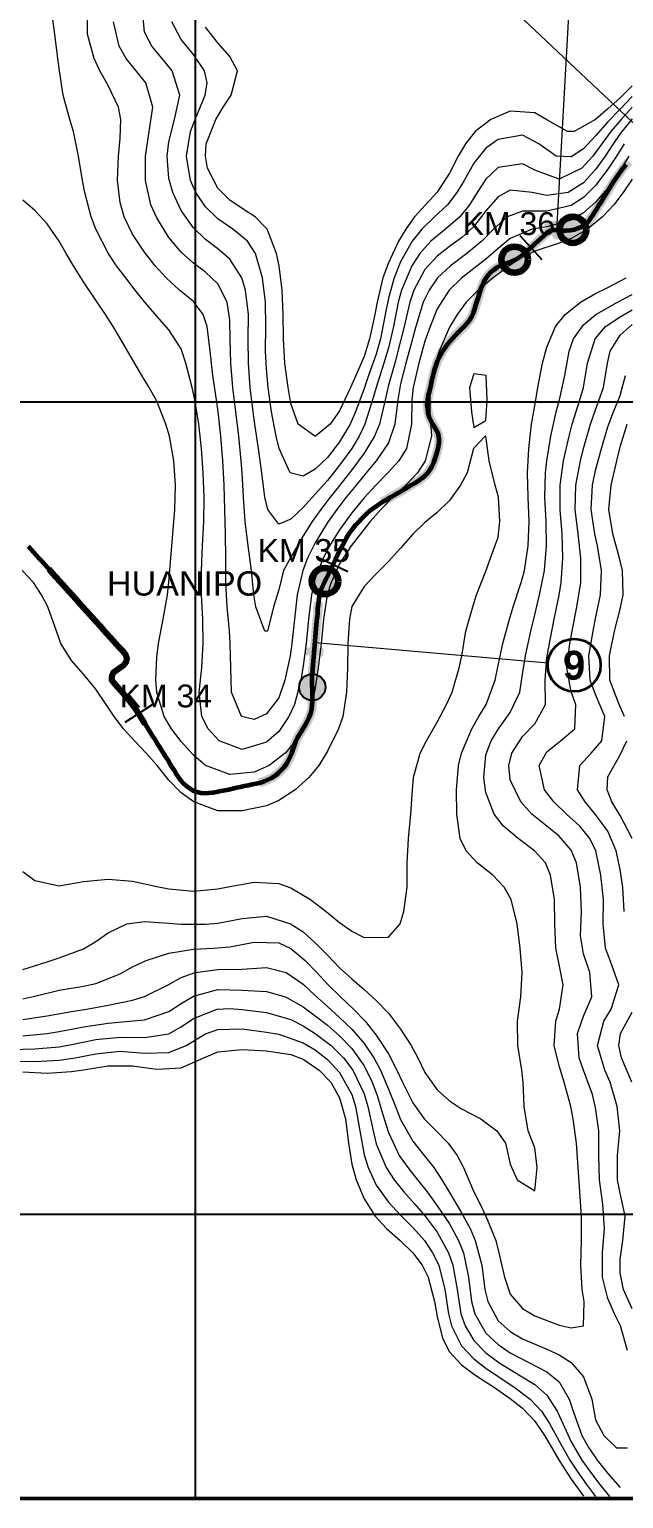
# Model space of a CAD drawing. Header units: metres. Extents: x 360050 to 393690, y 9180000 to 9233950.
# Drawn here: x 367591 to 369054, y 9223300 to 9226917 of the extents above; entities that cross this region are included whole.
import ezdxf
from ezdxf.enums import TextEntityAlignment as Align

# ---------------------------------------------------------------- set-up
doc = ezdxf.new("R2010")
doc.units = ezdxf.units.M
doc.header["$LTSCALE"] = 0.25
for name, color, linetype in [('CUADRICULA', 9, 'CONTINUOUS'), ('LOCALIDADES', 7, 'CONTINUOUS'), ('PROGRESIVAS', 5, 'CONTINUOUS')]:
    doc.layers.add(name, color=color, linetype=linetype)
for name, color, linetype, lineweight in [('CURVAS', 9, 'CONTINUOUS', 9), ('CURVAS-MAESTRAS', 8, 'CONTINUOUS', 18), ('EJE-VIA', 5, 'CONTINUOUS', 60), ('LLAMADAS', 30, 'CONTINUOUS', 18), ('MARCO', 7, 'CONTINUOUS', 50), ('TITULOS', 160, 'CONTINUOUS', 35)]:
    doc.layers.add(name, color=color, linetype=linetype, lineweight=lineweight)
for name, color, linetype, lineweight, true_color in [('R-EROSION', 6, 'CONTINUOUS', 100, 0xdc00dc), ('R-INUNDACION', 150, 'CONTINUOUS', 100, 0x286edc), ('R-PLATAFORMA', 8, 'CONTINUOUS', 100, 0x787878), ('R-PREDIOS', 30, 'CONTINUOUS', 100, 0xe68200), ('R-RIEGO', 140, 'CONTINUOUS', 100, 0x008c8c), ('R-TALUDES', 1, 'CONTINUOUS', 100, 0xe60000)]:
    doc.layers.add(name, color=color, linetype=linetype, lineweight=lineweight, true_color=true_color)
doc.layers.add('R-INTERFERENCIAS', color=3, linetype='CONTINUOUS', true_color=0x00c800)
doc.styles.get("Standard").update_dxf_attribs({"font": 'arial.ttf'})
doc.styles.add('TITULOS', font='arialbd.ttf')

msp = doc.modelspace()

# ---------------------------------------------------------------- hatches: boundary and pattern name
at = {"layer": 'R-INTERFERENCIAS'}
h = msp.add_hatch(color=256, dxfattribs=at)
edge = h.paths.add_edge_path()
edge.add_arc((368287.6, 9225297.4), 32.5, 0, 360)
at = {"layer": 'R-INUNDACION'}
h = msp.add_hatch(color=256, dxfattribs=at)
edge = h.paths.add_edge_path()
edge.add_arc((368318.8, 9225558.6), 32.5, 0, 360)
at = {"layer": 'R-RIEGO'}
h = msp.add_hatch(color=256, dxfattribs=at)
edge = h.paths.add_edge_path()
edge.add_arc((368929, 9226423.3), 32.5, 0, 360)
h = msp.add_hatch(color=256, dxfattribs=at)
edge = h.paths.add_edge_path()
edge.add_arc((368785.6, 9226349.9), 32.5, 0, 360)

# ---------------------------------------------------------------- linework, layer by layer
at = {"layer": 'CUADRICULA'}
for p, q in [((368000, 9223300), (368000, 9233550)), ((360800, 9226000), (375100, 9226000)), ((360800, 9224000), (375100, 9224000))]:
    msp.add_line(p, q, dxfattribs=at)
at = {"layer": 'CURVAS'}
for points in [[(369066.9, 9226605), (369045, 9226570.3), (369015, 9226526.2), (368985, 9226491), (368955, 9226464.8), (368925, 9226447.3), (368865, 9226430.5), (368829, 9226425), (368775, 9226402.2), (368745, 9226377.3), (368715, 9226351.3), (368685, 9226327.8), (368655, 9226304.7), (368624.4, 9226275), (368595, 9226229.2), (368577.7, 9226185), (368565, 9226149.2), (368549.5, 9226095), (368535.5, 9226035), (368532.6, 9226005), (368531.6, 9225945), (368519.1, 9225885), (368500.5, 9225855), (368473.3, 9225825), (368443.8, 9225795), (368415, 9225763.3), (368385, 9225726.3), (368355, 9225685.1), (368330.1, 9225645), (368314.4, 9225615), (368295, 9225565.7), (368285.6, 9225525), (368278.6, 9225465), (368272.5, 9225405), (368265, 9225350.4), (368259.2, 9225315), (368243.8, 9225255), (368230.2, 9225225), (368205, 9225188.2), (368175, 9225162), (368115, 9225144), (368058.1, 9225165), (368031, 9225195), (368015.9, 9225225), (368009.2, 9225285), (368015.5, 9225345), (368019.2, 9225405), (368018.1, 9225465), (368015.3, 9225525), (368015.2, 9225585), (368017.8, 9225645), (368020.6, 9225705), (368021.2, 9225765), (368019.2, 9225825), (368015.1, 9225885), (368008.5, 9225945), (367998.7, 9226005), (367992.3, 9226035), (367976.8, 9226095), (367965, 9226130.7), (367935, 9226176.8), (367905, 9226210.4), (367875.8, 9226245), (367852, 9226275), (367828.6, 9226305), (367805.9, 9226335), (367785, 9226366.1), (367755.2, 9226425), (367743.8, 9226455), (367727.5, 9226515), (367721.8, 9226545), (367712.7, 9226605), (367700.3, 9226665), (367691.3, 9226695), (367674.5, 9226755), (367665.7, 9226815), (367661.7, 9226845), (367653.7, 9226905), (367645.8, 9226965)], [(369055.1, 9226635), (369036, 9226605), (369015, 9226572.5), (368985, 9226532.3), (368955, 9226502.5), (368925, 9226483.2), (368865, 9226469.1), (368805, 9226469.5), (368766.9, 9226455), (368733.8, 9226425), (368704.5, 9226395), (368668.3, 9226365), (368627.7, 9226335), (368595.9, 9226305), (368575.4, 9226275), (368560.9, 9226245), (368542.5, 9226185), (368534.1, 9226155), (368518.1, 9226095), (368505, 9226043.9), (368498.3, 9226005), (368490.8, 9225945), (368475, 9225899.1), (368445.2, 9225855), (368420.4, 9225825), (368395.6, 9225795), (368371.3, 9225765), (368348, 9225735), (368325, 9225702.5), (368295, 9225652.9), (368275.9, 9225615), (368264.6, 9225585), (368250.1, 9225525), (368244, 9225465), (368237.7, 9225405), (368233.1, 9225375), (368219.7, 9225315), (368205, 9225271.6), (368175, 9225231.7), (368145, 9225217.5), (368113.6, 9225225), (368088.6, 9225285), (368087, 9225345), (368085.8, 9225405), (368083.8, 9225435), (368078.5, 9225495), (368075.2, 9225555), (368074.7, 9225615), (368073.7, 9225675), (368072.4, 9225735), (368070.6, 9225795), (368067.4, 9225855), (368062.7, 9225915), (368056.3, 9225975), (368052.1, 9226005), (368043.1, 9226065), (368036.6, 9226125), (368029.3, 9226185), (368018.8, 9226215), (367995, 9226246.6), (367960.5, 9226275), (367927.7, 9226305), (367901, 9226335), (367875, 9226368), (367845, 9226412.7), (367824.9, 9226455), (367815, 9226490.8), (367808.4, 9226545), (367811, 9226605), (367815, 9226647.9), (367816.1, 9226695), (367810.9, 9226725), (367785, 9226778.5), (367764.4, 9226815), (367750.5, 9226845), (367734.8, 9226905), (367734.1, 9226965)], [(369075, 9226725), (369047.4, 9226695), (369022.7, 9226665), (369000.4, 9226635), (368978.2, 9226605), (368950.9, 9226575), (368895, 9226547.9), (368835, 9226569.9), (368805, 9226585.7), (368745, 9226576.8), (368715, 9226547.7), (368693.5, 9226515), (368674.4, 9226485), (368650.7, 9226455), (368615.8, 9226425), (368579.2, 9226395), (368552.5, 9226365), (368532.4, 9226335), (368506.8, 9226275), (368499, 9226245), (368487.2, 9226185), (368475, 9226132.5), (368464, 9226095), (368445, 9226035.2), (368436.2, 9226005), (368417, 9225945), (368402.7, 9225915), (368384.6, 9225885), (368355, 9225843.7), (368325, 9225806.5), (368295, 9225772.4), (368265, 9225739.8), (368235, 9225711.2), (368205, 9225698.6), (368178, 9225735), (368171.2, 9225765), (368163.7, 9225825), (368155.2, 9225885), (368145.9, 9225945), (368141.9, 9225975), (368135.1, 9226035), (368130.3, 9226095), (368129.8, 9226155), (368130.7, 9226215), (368123.4, 9226275), (368114.1, 9226305), (368085, 9226351.1), (368055, 9226376.9), (368025, 9226399.6), (367995, 9226428.5), (367965, 9226471.2), (367944.2, 9226515), (367935, 9226549.3), (367930.6, 9226605), (367935, 9226640.1), (367948.6, 9226695), (367962, 9226755), (367942.9, 9226815), (367917.9, 9226845), (367893.1, 9226875), (367875, 9226910.1), (367869.6, 9226965)], [(369075, 9226751.2), (369045, 9226720.7), (369015, 9226689.3), (368985, 9226654.6), (368955, 9226622.8), (368925, 9226603.1), (368888, 9226605), (368845.1, 9226635), (368805, 9226656.1), (368745, 9226645.9), (368715, 9226624), (368685, 9226587), (368661.2, 9226545), (368643.6, 9226515), (368620.5, 9226485), (368588.5, 9226455), (368557.5, 9226425), (368533.5, 9226395), (368505, 9226344.6), (368488.9, 9226305), (368475, 9226255), (368467.3, 9226215), (368455.6, 9226155), (368445, 9226116.9), (368426.2, 9226065), (368415, 9226032.9), (368393.8, 9225975), (368380.6, 9225945), (368355, 9225901.2), (368325, 9225862.8), (368295, 9225834.4), (368265, 9225817.1), (368233, 9225825), (368206.3, 9225885), (368198.8, 9225915), (368187.3, 9225975), (368179.4, 9226035), (368175, 9226082.2), (368172.9, 9226125), (368173.3, 9226185), (368172.9, 9226245), (368165.4, 9226305), (368147.7, 9226365), (368127.9, 9226395), (368091.8, 9226425), (368055, 9226450.5), (368025, 9226479.7), (368001.4, 9226515), (367988.2, 9226545), (367977.9, 9226605), (367987.9, 9226665), (367999.2, 9226695), (368024, 9226755), (368029.3, 9226785), (368022.6, 9226815), (367995, 9226854.6), (367965, 9226891.7), (367942, 9226935)], [(369075, 9226777.9), (369045, 9226748.2), (369015, 9226721.5), (368984.2, 9226695), (368931.7, 9226665), (368915.5, 9226665), (368865, 9226694), (368835, 9226711.5), (368775, 9226715), (368727.4, 9226695), (368688.1, 9226665), (368664.4, 9226635), (368647, 9226605), (368625, 9226562.4), (368595, 9226516.4), (368566.2, 9226485), (368539.3, 9226455), (368517.9, 9226425), (368500.1, 9226395), (368475, 9226341.7), (368461.5, 9226305), (368447.1, 9226245), (368441.7, 9226215), (368428.8, 9226155), (368415, 9226111.6), (368394.5, 9226065), (368381.6, 9226035), (368355, 9225977.7), (368331.7, 9225945), (368295.3, 9225915), (368294, 9225915), (368252.8, 9225945), (368235, 9225996.1), (368228, 9226035), (368220.4, 9226095), (368216.9, 9226155), (368216.2, 9226215), (368213.3, 9226275), (368205.9, 9226335), (368199.9, 9226365), (368176.2, 9226425), (368147.2, 9226455), (368115, 9226475.8), (368085, 9226495.9), (368055, 9226525.7), (368029.6, 9226575), (368024.6, 9226605), (368026.7, 9226635), (368050, 9226695), (368068.6, 9226725), (368087.6, 9226755), (368103.8, 9226815), (368085, 9226850.2), (368055, 9226883.6), (368025, 9226922.1)], [(369075, 9226548.3), (369052.9, 9226515), (369029.4, 9226485), (369001.7, 9226455), (368965.2, 9226425), (368925, 9226401.8), (368895, 9226390.4), (368835, 9226370.7), (368805, 9226356.4), (368772, 9226335), (368732.7, 9226305), (368696, 9226275), (368666.1, 9226245), (368643.8, 9226215), (368625, 9226183.8), (368600.1, 9226125), (368589.8, 9226095), (368577.2, 9226035), (368577.3, 9225975), (368580.6, 9225915), (368565.4, 9225855), (368546.5, 9225825), (368518.1, 9225795), (368485.8, 9225765), (368456.3, 9225735), (368430.4, 9225705), (368406.5, 9225675), (368383.5, 9225645), (368355, 9225601.2), (368333.9, 9225555), (368324, 9225525), (368315.3, 9225465), (368309.4, 9225405), (368302.3, 9225345), (368295, 9225295.7), (368287.7, 9225255), (368265, 9225196.5), (368246.4, 9225165), (368220.9, 9225135), (368181.6, 9225105), (368145, 9225088.6), (368085, 9225082.6), (368025, 9225104.7), (367995, 9225130.1), (367965, 9225163.7), (367941.2, 9225195), (367923.2, 9225225), (367905, 9225284.5), (367902.4, 9225315), (367905, 9225371), (367909.4, 9225405), (367920.8, 9225465), (367931, 9225525), (367935, 9225556.3), (367939.4, 9225615), (367944.3, 9225675), (367949.4, 9225735), (367950.7, 9225795), (367946.6, 9225855), (367936.6, 9225915), (367927.2, 9225945), (367905, 9226001.4), (367885.9, 9226035), (367868.3, 9226065), (367845, 9226103.7), (367815.8, 9226155), (367797.5, 9226185), (367778.5, 9226215), (367755, 9226250.1), (367725, 9226295.2), (367700.2, 9226335), (367681.8, 9226365), (367664.8, 9226395), (367635, 9226438), (367605, 9226471.1), (367575, 9226496.2)], [(367575, 9224602.5), (367635, 9224621.1), (367665, 9224630.8), (367725, 9224653.3), (367755, 9224671.5), (367785, 9224692.5), (367831, 9224715), (367875, 9224720.8), (367935, 9224716.7), (367965, 9224714.4), (368025, 9224713.8), (368055, 9224716.4), (368115, 9224728.2), (368175, 9224733.6), (368233.9, 9224715), (368265, 9224695.1), (368295, 9224668.5), (368325, 9224637.4), (368355, 9224606.6), (368385, 9224579.2), (368415, 9224553.4), (368445, 9224526.2), (368475, 9224494.7), (368505, 9224455.9), (368530.6, 9224415), (368547, 9224385), (368565, 9224348.7), (368595, 9224306.3), (368625, 9224279.3), (368655, 9224259.8), (368702.2, 9224235), (368742, 9224205), (368763.3, 9224175), (368775, 9224123.7), (368792.2, 9224085), (368835, 9224057.4), (368841.2, 9224115), (368835, 9224163.8), (368819, 9224205), (368809.2, 9224265), (368806.4, 9224325), (368803.1, 9224355), (368793.4, 9224415), (368792.4, 9224475), (368801.2, 9224535), (368804, 9224595), (368799, 9224655), (368791.8, 9224715), (368777, 9224775), (368760.2, 9224805), (368731.9, 9224835), (368693.6, 9224865), (368666, 9224895), (368651.9, 9224925), (368643.7, 9224985), (368642.5, 9225045), (368647.8, 9225105), (368655.2, 9225135), (368679.9, 9225195), (368697.4, 9225225), (368715.2, 9225255), (368737.3, 9225315), (368745, 9225351.2), (368756.4, 9225405), (368773.2, 9225465), (368781.9, 9225495), (368801.4, 9225555), (368809.6, 9225585), (368819.3, 9225645), (368821.4, 9225705), (368818.8, 9225765), (368817.4, 9225825), (368820.6, 9225885), (368827.5, 9225945), (368835, 9225990), (368842.9, 9226035), (368854.2, 9226095), (368865, 9226134.5), (368886.5, 9226185), (368910.1, 9226215), (368947.7, 9226245), (368985, 9226266.7), (369015, 9226281.7), (369060.3, 9226305)], [(367575, 9224530.4), (367605, 9224536.8), (367665, 9224551.3), (367725, 9224561.4), (367755, 9224568.1), (367815, 9224592.2), (367845, 9224608.7), (367878.9, 9224625), (367935, 9224642.9), (367995, 9224652.2), (368044.7, 9224655), (368085, 9224657.9), (368145, 9224669.5), (368205, 9224668.4), (368235, 9224654.5), (368270.4, 9224625), (368298.9, 9224595), (368327, 9224565), (368357.4, 9224535), (368388.8, 9224505), (368417.5, 9224475), (368445, 9224441.2), (368475, 9224394.6), (368496, 9224355), (368509.7, 9224325), (368535, 9224274.6), (368563.1, 9224235), (368592.1, 9224205), (368622.2, 9224175), (368644.4, 9224145), (368659.4, 9224115), (368685, 9224055.2), (368700.8, 9224025), (368715, 9223994.9), (368739.3, 9223935), (368747.1, 9223905), (368761, 9223845), (368775, 9223803), (368805, 9223768.2), (368835, 9223749.7), (368895, 9223726.8), (368925, 9223720.3), (368955.3, 9223725), (368956.4, 9223785), (368951.8, 9223815), (368948.2, 9223875), (368949.9, 9223935), (368950.2, 9223995), (368946.4, 9224055), (368942, 9224115), (368938.1, 9224175), (368929.7, 9224235), (368923.9, 9224265), (368907.4, 9224325), (368895, 9224365.2), (368883.1, 9224415), (368887.1, 9224475), (368895.8, 9224505), (368904.9, 9224565), (368895, 9224614.8), (368886.6, 9224655), (368884.5, 9224715), (368884, 9224775), (368874.1, 9224835), (368861.2, 9224865), (368834.7, 9224895), (368794, 9224925), (368758.3, 9224955), (368735.5, 9224985), (368715, 9225038), (368709.4, 9225075), (368715, 9225130.6), (368727.9, 9225165), (368746.2, 9225195), (368775, 9225235), (368798, 9225285), (368805, 9225329.7), (368812, 9225375), (368825.3, 9225435), (368835, 9225475.2), (368846.9, 9225525), (368858.8, 9225585), (368864.1, 9225645), (368863.2, 9225705), (368860.3, 9225765), (368861.9, 9225825), (368865.2, 9225855), (368874.8, 9225915), (368887.9, 9225975), (368895.8, 9226005), (368909.1, 9226065), (368919.7, 9226125), (368930.5, 9226155), (368955, 9226189.7), (368985.4, 9226215), (369039.1, 9226245), (369075, 9226263.7)], [(369063.5, 9223665), (369046.2, 9223725), (369031, 9223755), (369015, 9223792.8), (369001.8, 9223845), (369001.5, 9223905), (369006.8, 9223965), (369002.8, 9224025), (368994.4, 9224085), (368992.6, 9224145), (368992.9, 9224205), (368985, 9224262.8), (368977, 9224295), (368955.4, 9224355), (368944.6, 9224385), (368940.3, 9224445), (368955, 9224487.7), (368975.2, 9224535), (368970.4, 9224595), (368955, 9224641), (368947.7, 9224685), (368950.2, 9224745), (368947.9, 9224805), (368937.6, 9224865), (368925, 9224896.4), (368895, 9224931), (368865, 9224955.3), (368828.2, 9224985), (368800.8, 9225015), (368775, 9225069.3), (368771.5, 9225105), (368778.4, 9225135), (368805, 9225175.8), (368835, 9225207.5), (368861.9, 9225255), (368861, 9225315), (368865, 9225370), (368871.1, 9225405), (368883, 9225465), (368895, 9225524.1), (368900.1, 9225555), (368904.6, 9225615), (368902.8, 9225675), (368897.9, 9225735), (368897.7, 9225795), (368906, 9225855), (368919.6, 9225915), (368927.5, 9225945), (368946.2, 9226005), (368955, 9226035), (368964.9, 9226095), (368983.4, 9226155), (369009.6, 9226185), (369045, 9226209.4), (369075, 9226226.6)], [(368685, 9226068.9), (368674.4, 9226035), (368679.6, 9225975), (368685, 9225937.1), (368715, 9225954), (368717.9, 9226005), (368715.6, 9226065), (368685, 9226068.9)], [(369054.8, 9224745), (369051.7, 9224805), (369045, 9224848.9), (369035.8, 9224895), (369015, 9224943), (368985, 9224983.7), (368958.9, 9225015), (368940.6, 9225045), (368946, 9225105), (368974.3, 9225135), (369000.2, 9225165), (369007.7, 9225225), (368985, 9225279.3), (368971.2, 9225315), (368968.4, 9225375), (368978.7, 9225435), (368985, 9225466.3), (368997.1, 9225525), (368999.4, 9225585), (368989.6, 9225645), (368983.3, 9225675), (368974.3, 9225735), (368977.2, 9225795), (368985, 9225831.2), (368999.2, 9225885), (369015, 9225938.3), (369028.9, 9225975), (369045, 9226015.4), (369058.7, 9226065)], [(369055.9, 9225225), (369043, 9225255), (369020.2, 9225315), (369019, 9225375), (369031.2, 9225435), (369045, 9225489.3), (369052.6, 9225525), (369050.9, 9225585), (369043.7, 9225615), (369026.9, 9225675), (369017.5, 9225735), (369023.4, 9225795), (369037, 9225855), (369045, 9225889.4), (369062.6, 9225945)], [(367575, 9224843.4), (367605, 9224821.6), (367665, 9224808.6), (367725, 9224819), (367785, 9224824.8), (367845, 9224819.9), (367905, 9224806.5), (367935, 9224800.7), (367995, 9224795.3), (368055, 9224800.8), (368085, 9224806.4), (368145, 9224817.5), (368205, 9224814.4), (368235, 9224803.7), (368283.5, 9224775), (368321.4, 9224745), (368355, 9224717.9), (368385, 9224697.2), (368415, 9224681.4), (368475, 9224681.9), (368503.9, 9224715), (368513.3, 9224745), (368521.3, 9224805), (368521.4, 9224865), (368524, 9224925), (368530, 9224985), (368534, 9225045), (368536.8, 9225075), (368553, 9225135), (368568.5, 9225165), (368595, 9225211.4), (368618.2, 9225255), (368631.9, 9225285), (368648.8, 9225345), (368655.3, 9225375), (368665.4, 9225435), (368682.4, 9225495), (368691.4, 9225525), (368715, 9225582.9), (368726, 9225615), (368745, 9225666.5), (368748.9, 9225705), (368745.7, 9225765), (368738, 9225795), (368722.8, 9225855), (368715.1, 9225915), (368712.9, 9225915), (368684.4, 9225885), (368668.6, 9225825), (368652.1, 9225795), (368625, 9225756.6), (368595, 9225727.7), (368565, 9225703.2), (368535, 9225674.5), (368505, 9225640), (368475, 9225606.5), (368445, 9225576.2), (368415, 9225545), (368385, 9225495.9), (368378.9, 9225465), (368375.2, 9225405), (368374, 9225345), (368372, 9225285), (368362.5, 9225225), (368352.1, 9225195), (368325, 9225139.7), (368304, 9225105), (368279.1, 9225075), (368245.6, 9225045), (368205, 9225018.7), (368175, 9225005.6), (368115, 9224992.8), (368055, 9224993.2), (367996, 9225015), (367965, 9225037.2), (367935, 9225068.9), (367905.7, 9225105), (367879.1, 9225135), (367850.5, 9225165), (367823.3, 9225195), (367800.1, 9225225), (367780.2, 9225255), (367755, 9225292.3), (367725, 9225329.1), (367695, 9225363.5), (367668.8, 9225405), (367658.3, 9225435), (367636.6, 9225495), (367621.5, 9225525), (367601.5, 9225555), (367573.7, 9225585)], [(369074.8, 9224925), (369045, 9224981.5), (369024.8, 9225015), (369013.5, 9225045), (369015, 9225076.8), (369045, 9225130.6), (369061.8, 9225165)], [(367575, 9224479.5), (367635, 9224488.7), (367695, 9224499.4), (367732.1, 9224505), (367785, 9224514.7), (367845, 9224527.3), (367875, 9224535.7), (367932.8, 9224565), (367965, 9224582.6), (367999.3, 9224595), (368055, 9224602.3), (368115, 9224603.4), (368175, 9224607.8), (368223.3, 9224595), (368265, 9224566), (368295, 9224538.5), (368325, 9224511.3), (368355, 9224484.5), (368385, 9224455.6), (368415, 9224420.7), (368439.2, 9224385), (368455.5, 9224355), (368475, 9224307.9), (368492.4, 9224265), (368505, 9224233), (368535, 9224180.1), (368562.8, 9224145), (368586.4, 9224115), (368606.3, 9224085), (368625, 9224053.5), (368655, 9224003.3), (368675.8, 9223965), (368688.5, 9223935), (368704.5, 9223875), (368712.5, 9223815), (368719.6, 9223785), (368745, 9223738), (368775, 9223711.2), (368805, 9223693.4), (368865, 9223668.2), (368895, 9223654.3), (368925, 9223634.8), (368955, 9223599.6), (368975.5, 9223545), (368985, 9223493.8), (369005.1, 9223455), (369036.5, 9223425), (369063.4, 9223425)], [(367545, 9224405.8), (367605, 9224406.8), (367665, 9224412.2), (367695, 9224417.5), (367755, 9224429.8), (367815, 9224435.9), (367875, 9224434.7), (367935, 9224444.4), (367965, 9224461.3), (367995, 9224481.6), (368053.7, 9224505), (368085, 9224506.7), (368115, 9224504.3), (368175, 9224496.4), (368235, 9224479.2), (368265, 9224464), (368295.1, 9224445), (368334.3, 9224415), (368364.8, 9224385), (368387.4, 9224355), (368415, 9224296.4), (368424.4, 9224265), (368437.6, 9224205), (368445, 9224173.5), (368469.1, 9224115), (368488.9, 9224085), (368513.2, 9224055), (368539.7, 9224025), (368565.5, 9223995), (368595, 9223955.7), (368623.2, 9223905), (368633.4, 9223875), (368643.8, 9223815), (368653.2, 9223755), (368663.6, 9223725), (368685, 9223689.3), (368715, 9223658.9), (368746.8, 9223635), (368796, 9223605), (368835, 9223580.7), (368865, 9223554.4), (368890.1, 9223515), (368903.8, 9223485), (368925, 9223439.4), (368950.9, 9223395), (368972.5, 9223365), (368995.3, 9223335), (369018.9, 9223305)], [(369073.7, 9224325), (369048.7, 9224385), (369042, 9224415), (369046.2, 9224445), (369075, 9224497.2)], [(367545, 9224377.2), (367605, 9224376.2), (367665, 9224378.9), (367704.2, 9224385), (367755, 9224395.3), (367815, 9224401.1), (367875, 9224396.6), (367935, 9224397.8), (367977.2, 9224415), (368025, 9224444), (368055, 9224454.9), (368115, 9224456.1), (368175, 9224448.3), (368205, 9224443), (368265, 9224422), (368295, 9224404.4), (368325, 9224381.3), (368355, 9224348.8), (368384.7, 9224295), (368393.9, 9224265), (368404.9, 9224205), (368415, 9224146.5), (368424.8, 9224115), (368445, 9224071.5), (368475, 9224029.4), (368505, 9223997.6), (368535, 9223967.7), (368563.6, 9223935), (368583.7, 9223905), (368598.7, 9223875), (368613.6, 9223815), (368623, 9223755), (368630.5, 9223725), (368655, 9223676.3), (368685, 9223644.5), (368715, 9223621.1), (368745, 9223600.4), (368783.8, 9223575), (368824.2, 9223545), (368852, 9223515), (368871.4, 9223485), (368895, 9223441.2), (368921.1, 9223395), (368941.1, 9223365), (368962.5, 9223335), (368985, 9223304.8)], [(367575, 9224350.4), (367635, 9224347.6), (367695, 9224351), (367725, 9224355.7), (367785, 9224365.5), (367845, 9224365.2), (367905, 9224357.2), (367965, 9224360.8), (368020.6, 9224385), (368055, 9224399.9), (368115, 9224405.7), (368175, 9224402.4), (368235, 9224393.2), (368265, 9224381.5), (368304.7, 9224355), (368333.3, 9224325), (368355, 9224286.8), (368369.7, 9224235), (368377.1, 9224175), (368385, 9224123.6), (368395.8, 9224085), (368415, 9224038.2), (368442.4, 9223995), (368470.2, 9223965), (368504, 9223935), (368535, 9223905.2), (368557.8, 9223875), (368572.8, 9223845), (368588.5, 9223785), (368595, 9223748), (368607.8, 9223695), (368625, 9223661.1), (368655, 9223629.4), (368687.8, 9223605), (368733.2, 9223575), (368775, 9223546.4), (368805, 9223522.7), (368835, 9223490.9), (368859.3, 9223455), (368877, 9223425), (368895, 9223394.1), (368925, 9223348), (368955, 9223306.3)]]:
    msp.add_lwpolyline(points, dxfattribs=at)
at = {"layer": 'CURVAS-MAESTRAS'}
for points in [[(369075, 9226696.8), (369049, 9226665), (369028, 9226635), (369008.2, 9226605), (368985, 9226571.9), (368955, 9226539), (368917, 9226515), (368865, 9226507.4), (368828.4, 9226515), (368775, 9226520.7), (368745, 9226504.3), (368715, 9226469.8), (368685, 9226431.4), (368655, 9226403.7), (368625, 9226381.9), (368595, 9226358.5), (368565, 9226325.3), (368537.5, 9226275), (368527.6, 9226245), (368513.4, 9226185), (368505, 9226150.1), (368490.4, 9226095), (368475, 9226040.6), (368466.7, 9226005), (368452.8, 9225945), (368440.8, 9225915), (368415, 9225873.3), (368385, 9225832.5), (368355.8, 9225795), (368332, 9225765), (368308.7, 9225735), (368287.1, 9225705), (368265, 9225670.1), (368235, 9225617.8), (368217, 9225585), (368205, 9225537), (368191.8, 9225495), (368177.2, 9225435), (368171, 9225435), (368148.5, 9225495), (368143.5, 9225525), (368138, 9225585), (368130.1, 9225645), (368122.7, 9225705), (368118.6, 9225765), (368115.2, 9225825), (368112.9, 9225855), (368106.6, 9225915), (368099.6, 9225975), (368092.4, 9226035), (368086.9, 9226095), (368085.8, 9226155), (368085, 9226201.3), (368077.9, 9226245), (368055, 9226290.3), (368025, 9226318.9), (367995, 9226341.5), (367965, 9226368.3), (367935, 9226404.5), (367905, 9226452.6), (367890.5, 9226485), (367877, 9226545), (367877.3, 9226605), (367886.3, 9226665), (367895.2, 9226725), (367878, 9226785), (367854.1, 9226815), (367829.9, 9226845), (367812, 9226875), (367798.6, 9226935)], [(369075, 9223767.5), (369053.3, 9223815), (369045, 9223856), (369045, 9223889.3), (369052.1, 9223935), (369057.7, 9223995), (369045, 9224052.1), (369038.6, 9224085), (369038.4, 9224145), (369044.5, 9224205), (369038.2, 9224265), (369020.3, 9224325), (369007.4, 9224355), (368989.3, 9224415), (369005.5, 9224475), (369023.5, 9224505), (369042.1, 9224565), (369020.7, 9224625), (369009.1, 9224655), (369003.1, 9224715), (369004.6, 9224775), (368998, 9224835), (368985.7, 9224895), (368970.8, 9224925), (368946, 9224955), (368913.3, 9224985), (368882.3, 9225015), (368859.4, 9225045), (368846.3, 9225105), (368865, 9225138.3), (368898.7, 9225165), (368933.9, 9225195), (368936.2, 9225255), (368925, 9225285.8), (368914.4, 9225345), (368921.5, 9225405), (368927, 9225435), (368938.8, 9225495), (368948.2, 9225555), (368948.5, 9225615), (368942.1, 9225675), (368934.9, 9225735), (368935.8, 9225795), (368947.5, 9225855), (368955.2, 9225885), (368972.5, 9225945), (368985, 9225980.3), (369003.9, 9226035), (369014.2, 9226095), (369020.7, 9226125), (369045, 9226163.8), (369075, 9226189.9)], [(367575, 9224439.6), (367635, 9224444.6), (367665, 9224449.6), (367725, 9224461.1), (367785, 9224470.6), (367837.8, 9224475), (367875, 9224478.6), (367935, 9224499.5), (367965, 9224519.2), (367995, 9224537.1), (368055, 9224553.2), (368115, 9224552), (368175, 9224548.1), (368221.4, 9224535), (368265, 9224510.7), (368295, 9224488.7), (368325, 9224465.1), (368355, 9224439.3), (368385, 9224408.1), (368415, 9224365.6), (368435.3, 9224325), (368446.4, 9224295), (368464.9, 9224235), (368475, 9224201.4), (368501.3, 9224145), (368522.6, 9224115), (368546.5, 9224085), (368570, 9224055), (368595, 9224021), (368625, 9223976.3), (368647.6, 9223935), (368659.4, 9223905), (368672.1, 9223845), (368679.7, 9223785), (368687.4, 9223755), (368715, 9223707.3), (368745, 9223679), (368775, 9223658.6), (368820.9, 9223635), (368865, 9223612.2), (368895, 9223587.6), (368919.7, 9223545), (368929.5, 9223515), (368951, 9223455), (368968, 9223425), (368988.3, 9223395), (369015, 9223361.7), (369045, 9223327.3)]]:
    msp.add_lwpolyline(points, dxfattribs=at)
at = {"layer": 'EJE-VIA'}
msp.add_lwpolyline([(367588.4, 9225644.6), (367594.9, 9225637.3), (367601.7, 9225629.9), (367608.5, 9225622.6), (367615.1, 9225615.1), (367621.8, 9225607.6), (367628.4, 9225600.2), (367635.2, 9225592.8), (367641.9, 9225585.4), (367648.3, 9225577.8), (367655, 9225570.3), (367661.8, 9225563), (367668.5, 9225555.6), (367675.2, 9225548.2), (367681.9, 9225540.7), (367688.6, 9225533.3), (367695.4, 9225525.9), (367702.1, 9225518.5), (367708.9, 9225511.2), (367715, 9225503.6), (367721.8, 9225496.2), (367728.5, 9225488.8), (367735.2, 9225481.4), (367741.9, 9225473.9), (367748.6, 9225466.5), (367755.4, 9225459.2), (367762.1, 9225451.8), (367768.9, 9225444.4), (367775, 9225436.8), (367781.8, 9225429.5), (367788.5, 9225422.1), (367795.2, 9225414.6), (367801.9, 9225407.2), (367808.6, 9225399.7), (367815.4, 9225392.4), (367822.4, 9225385.2), (367828.4, 9225377.3), (367831.4, 9225368.1), (367829.1, 9225358.6), (367822.8, 9225351), (367814.7, 9225345.3), (367806.5, 9225339.6), (367798.3, 9225333.7), (367794.5, 9225324.8), (367794, 9225315.4), (367799.9, 9225307.4), (367806.5, 9225299.9), (367813.2, 9225292.4), (367819.8, 9225285), (367826.4, 9225277.5), (367832.9, 9225269.8), (367839, 9225262), (367845.2, 9225254.1), (367851.1, 9225246.1), (367856.7, 9225237.7), (367862.1, 9225229.3), (367867.3, 9225220.8), (367872.6, 9225212.3), (367877.8, 9225203.8), (367883.2, 9225195.4), (367888.8, 9225187.1), (367893.9, 9225178.5), (367899.2, 9225170), (367904.5, 9225161.5), (367909.9, 9225153.1), (367915.2, 9225144.6), (367920.6, 9225136.2), (367925.9, 9225127.7), (367931.2, 9225119.2), (367936.3, 9225110.7), (367941.5, 9225102.1), (367946.7, 9225093.6), (367952.2, 9225085.2), (367957.5, 9225076.8), (367963.5, 9225068.7), (367969.8, 9225060.9), (367977.3, 9225054.4), (367985.4, 9225048.5), (367994, 9225043.4), (368003.4, 9225040), (368013, 9225037.3), (368022.9, 9225036.7), (368032.9, 9225037), (368042.8, 9225038), (368052.7, 9225040), (368062.4, 9225042.1), (368072.2, 9225044), (368082.1, 9225045.8), (368091.8, 9225048), (368101.6, 9225050.2), (368111.3, 9225052.3), (368121.1, 9225054.4), (368130.9, 9225056.5), (368140.7, 9225058.6), (368150.5, 9225060.7), (368160.2, 9225063.1), (368169.8, 9225065.9), (368178.9, 9225069.9), (368187.8, 9225074.4), (368196.1, 9225080), (368204, 9225086.2), (368211.3, 9225092.9), (368218.2, 9225100.2), (368224.2, 9225108.2), (368229.1, 9225116.8), (368233.6, 9225125.8), (368237.1, 9225135.1), (368240.5, 9225144.6), (368243.8, 9225154), (368247.2, 9225163.4), (368251.5, 9225172.4), (368256.3, 9225181.1), (368261.6, 9225189.6), (368266.8, 9225198.2), (368272, 9225206.6), (368276.5, 9225215.2), (368280.7, 9225224.2), (368284, 9225233.6), (368286.7, 9225243.2), (368287.5, 9225253.2), (368287.9, 9225263.2), (368288, 9225273.2), (368288, 9225283.2), (368288, 9225293.2), (368287.1, 9225302.3), (368287.3, 9225312.3), (368287.7, 9225322.3), (368288.2, 9225332.3), (368289, 9225342.2), (368289.9, 9225352.2), (368290.8, 9225362.2), (368291.4, 9225372.1), (368292.1, 9225382.1), (368293.4, 9225391.3), (368293.9, 9225401.2), (368294.8, 9225411.2), (368295.7, 9225421.2), (368296.6, 9225431.1), (368297.5, 9225441.1), (368298.3, 9225451), (368299, 9225461), (368300.3, 9225470.9), (368301, 9225480.9), (368301.5, 9225490.9), (368302.6, 9225500.8), (368303.8, 9225510.7), (368305.2, 9225520.6), (368306.8, 9225530.5), (368310.7, 9225539.7), (368314.3, 9225548.9), (368318.5, 9225558), (368323.2, 9225566.9), (368327.8, 9225575.7), (368332, 9225584.7), (368336.3, 9225593.8), (368340.6, 9225602.8), (368344.9, 9225611.8), (368349.2, 9225620.9), (368353.9, 9225629.7), (368358.1, 9225638.8), (368362.6, 9225647.1), (368367.4, 9225655.9), (368372.1, 9225664.7), (368376.9, 9225673.4), (368382.9, 9225681.4), (368388.9, 9225689.4), (368395.1, 9225697.3), (368401.8, 9225704.6), (368408.8, 9225711.8), (368415.5, 9225718.8), (368422.8, 9225725.6), (368430.4, 9225732), (368438.3, 9225738.1), (368446.6, 9225743.8), (368454.8, 9225749.5), (368463.1, 9225755.1), (368471.7, 9225760), (368480.1, 9225765.4), (368488.9, 9225770.1), (368497.5, 9225775.1), (368506.2, 9225780), (368514.8, 9225785.2), (368523.3, 9225790.3), (368531.9, 9225795.5), (368540.4, 9225800.7), (368549, 9225805.7), (368557.1, 9225811.7), (368564.8, 9225817.9), (368571.7, 9225825.2), (368577.5, 9225833.3), (368582.7, 9225841.8), (368586.9, 9225850.8), (368590.2, 9225860.3), (368593, 9225869.9), (368595.6, 9225879.5), (368597.9, 9225889.3), (368599.5, 9225899.1), (368600, 9225909.1), (368598.2, 9225918.8), (368594.3, 9225928.1), (368589.2, 9225936.7), (368584.2, 9225945.3), (368579.6, 9225954.2), (368575.5, 9225963.2), (368573.2, 9225973), (368571.6, 9225982.8), (368570.7, 9225992.8), (368571.6, 9226002.7), (368573, 9226012.6), (368575.2, 9226022.4), (368577.5, 9226032.1), (368579.8, 9226041.8), (368582.1, 9226051.6), (368584.4, 9226061.3), (368586.7, 9226071), (368589.2, 9226080.7), (368592.4, 9226090.2), (368595.7, 9226099.7), (368600.1, 9226108.6), (368604.6, 9226117.5), (368609.6, 9226126.2), (368615.1, 9226134.5), (368621, 9226142.6), (368627.5, 9226150.2), (368634.1, 9226157.7), (368641, 9226164.9), (368648, 9226172), (368655.1, 9226179.1), (368662.1, 9226186.2), (368669, 9226193.5), (368675, 9226201.4), (368680.2, 9226209.9), (368684.1, 9226219.1), (368687.6, 9226228.5), (368690.5, 9226238), (368693.4, 9226247.6), (368696.3, 9226257.2), (368699.2, 9226266.7), (368702.2, 9226276.3), (368705.5, 9226285.7), (368709.5, 9226294.9), (368714.7, 9226303.4), (368720.5, 9226311.5), (368727.3, 9226318.9), (368734.9, 9226325.3), (368743, 9226331.1), (368752, 9226335.6), (368761.2, 9226339.4), (368770.5, 9226343), (368779.7, 9226347), (368788.7, 9226351.4), (368797.5, 9226356), (368805.4, 9226362.1), (368813.2, 9226368.4), (368820.6, 9226375.1), (368828, 9226381.8), (368835.4, 9226388.6), (368842.7, 9226395.3), (368850.1, 9226402.1), (368857.4, 9226408.9), (368864.7, 9226415.8), (368872.7, 9226421.6), (368882.5, 9226423.1), (368892.5, 9226422.5), (368902.5, 9226421.9), (368912.4, 9226421.6), (368922.4, 9226422.6), (368932.3, 9226423.7), (368941, 9226427.2), (368950.2, 9226431), (368958.5, 9226436.7), (368966.3, 9226442.9), (368972.5, 9226450.8), (368978.1, 9226459), (368983.3, 9226467.5), (368988.5, 9226476.1), (368993.7, 9226484.6), (368999.2, 9226492.5), (369004.4, 9226501.1), (369009.6, 9226509.6), (369014.8, 9226518.2), (369019.9, 9226526.7), (369025.1, 9226535.2), (369030.3, 9226543.8), (369036, 9226552), (369041.9, 9226560.1), (369047.8, 9226568.2), (369053.7, 9226576.2), (369060.2, 9226583.8)], dxfattribs=at)
at = {"layer": 'LLAMADAS'}
for p, q in [((369118.5, 9226647.9), (368700.3, 9227042.5)), ((368889.1, 9226422.7), (368921.8, 9226996.8)), ((368294.5, 9225407.8), (368867.2, 9225357.2))]:
    msp.add_line(p, q, dxfattribs=at)
at = {"layer": 'MARCO'}
msp.add_lwpolyline([(360800, 9223300), (375100, 9223300), (375100, 9233550), (360800, 9233550)], close=True, dxfattribs=at)
at = {"layer": 'PROGRESIVAS'}
for p, q in [((368798.5, 9226409.1), (368852.4, 9226350)), ((368303, 9225616.9), (368375.3, 9225582.6)), ((367893.8, 9225254), (367826.7, 9225210.4))]:
    msp.add_line(p, q, dxfattribs=at)
at = {"layer": 'R-EROSION', "const_width": 45}
msp.add_lwpolyline([(368291.6, 9225374.7), (368292.1, 9225382.1), (368293.4, 9225391.3), (368293.5, 9225393.9)], dxfattribs=at)
at = {"layer": 'R-INTERFERENCIAS'}
msp.add_circle((368287.6, 9225297.4), 32.5, dxfattribs=at)
at = {"layer": 'R-INUNDACION'}
msp.add_circle((368318.8, 9225558.6), 32.5, dxfattribs=at)
at = {"layer": 'R-PLATAFORMA', "const_width": 22.5}
for points in [[(368460.3, 9225753.1), (368463.1, 9225755.1), (368471.7, 9225760), (368480.1, 9225765.4), (368488.9, 9225770.1), (368497.5, 9225775.1), (368506.2, 9225780), (368514.8, 9225785.2), (368523.3, 9225790.3), (368531.9, 9225795.5), (368540.4, 9225800.7), (368549, 9225805.7), (368557.1, 9225811.7), (368564.8, 9225817.9), (368571.7, 9225825.2), (368577.5, 9225833.3), (368582.7, 9225841.8), (368586.9, 9225850.8), (368590.2, 9225860.3), (368593, 9225869.9), (368595.6, 9225879.5), (368597.9, 9225889.3), (368599.5, 9225899.1), (368600, 9225909.1), (368598.2, 9225918.8), (368594.3, 9225928.1), (368589.2, 9225936.7), (368584.2, 9225945.3), (368579.6, 9225954.2), (368575.5, 9225963.2), (368573.2, 9225973), (368571.6, 9225982.8), (368570.7, 9225992.8), (368571.6, 9226002.7), (368573, 9226012.6), (368575.2, 9226022.4), (368577.5, 9226032.1), (368579.8, 9226041.8), (368582.1, 9226051.6), (368584.4, 9226061.3), (368586.7, 9226071), (368589.2, 9226080.7), (368592.4, 9226090.2), (368595.7, 9226099.7), (368600.1, 9226108.6), (368604.6, 9226117.5), (368609.6, 9226126.2), (368615.1, 9226134.5), (368621, 9226142.6), (368627.5, 9226150.2), (368634.1, 9226157.7), (368641, 9226164.9), (368648, 9226172), (368655.1, 9226179.1), (368662.1, 9226186.2), (368669, 9226193.5), (368675, 9226201.4), (368680.2, 9226209.9), (368684.1, 9226219.1), (368687.6, 9226228.5), (368690.5, 9226238), (368693.4, 9226247.6), (368696.3, 9226257.2), (368699.2, 9226266.7), (368702.2, 9226276.3), (368705.5, 9226285.7), (368709.5, 9226294.9), (368714.7, 9226303.4), (368720.5, 9226311.5), (368727.3, 9226318.9), (368734.9, 9226325.3), (368743, 9226331.1), (368752, 9226335.6), (368761.2, 9226339.4), (368770.5, 9226343), (368779.7, 9226347), (368788.7, 9226351.4), (368797.5, 9226356), (368805.4, 9226362.1), (368813.2, 9226368.4), (368820.6, 9226375.1), (368828, 9226381.8), (368835.4, 9226388.6), (368842.7, 9226395.3), (368850.1, 9226402.1), (368857.4, 9226408.9), (368864.7, 9226415.8), (368872.7, 9226421.6), (368882.5, 9226423.1), (368892.5, 9226422.5), (368902.5, 9226421.9), (368912.4, 9226421.6), (368922.4, 9226422.6), (368932.3, 9226423.7), (368941, 9226427.2), (368950.2, 9226431), (368958.5, 9226436.7), (368966.3, 9226442.9), (368972.5, 9226450.8), (368978.1, 9226459), (368983.3, 9226467.5), (368988.5, 9226476.1), (368993.7, 9226484.6), (368999.2, 9226492.5), (369004.4, 9226501.1), (369009.6, 9226509.6), (369014.8, 9226518.2), (369019.9, 9226526.7), (369025.1, 9226535.2), (369030.3, 9226543.8), (369036, 9226552), (369041.9, 9226560.1), (369047.8, 9226568.2), (369053.7, 9226576.2), (369060.2, 9226583.8), (369066.8, 9226591.4)], [(368156.9, 9225062.3), (368160.2, 9225063.1), (368169.8, 9225065.9), (368178.9, 9225069.9), (368187.8, 9225074.4), (368196.1, 9225080), (368204, 9225086.2), (368211.3, 9225092.9), (368218.2, 9225100.2), (368224.2, 9225108.2), (368229.1, 9225116.8), (368233.6, 9225125.8), (368237.1, 9225135.1), (368240.5, 9225144.6), (368243.8, 9225154), (368247.2, 9225163.4), (368251.5, 9225172.4), (368256.3, 9225181.1), (368261.6, 9225189.6), (368266.8, 9225198.2), (368272, 9225206.6), (368276.5, 9225215.2), (368280.7, 9225224.2), (368284, 9225233.6), (368286.7, 9225243.2), (368287.5, 9225253.2), (368287.9, 9225263.2), (368288, 9225273.2), (368288, 9225283.2), (368288, 9225293.2), (368287.1, 9225302.3), (368287.3, 9225312.3), (368287.7, 9225322.3), (368288.2, 9225332.3), (368289, 9225342.2), (368289.9, 9225352.2), (368290.8, 9225362.2), (368291.4, 9225372.1), (368292.1, 9225382.1), (368293.4, 9225391.3), (368293.9, 9225401.2), (368294.8, 9225411.2), (368295.7, 9225421.2), (368296.6, 9225431.1), (368297.5, 9225441.1), (368298.3, 9225451), (368299, 9225461), (368300.3, 9225470.9), (368301, 9225480.9), (368301.5, 9225490.9), (368302.6, 9225500.8), (368303.4, 9225507.4)]]:
    msp.add_lwpolyline(points, dxfattribs=at)
at = {"layer": 'R-PREDIOS', "const_width": 15}
msp.add_lwpolyline([(367639.6, 9225587.9), (367641.9, 9225585.4), (367648.3, 9225577.8), (367655, 9225570.3), (367661.8, 9225563), (367668.5, 9225555.6), (367675.2, 9225548.2), (367681.9, 9225540.7), (367688.6, 9225533.3), (367695.4, 9225525.9), (367702.1, 9225518.5), (367708.9, 9225511.2), (367715, 9225503.6), (367721.8, 9225496.2), (367728.5, 9225488.8), (367735.2, 9225481.4), (367741.9, 9225473.9), (367748.6, 9225466.5), (367755.4, 9225459.2), (367762.1, 9225451.8), (367768.9, 9225444.4), (367775, 9225436.8), (367781.8, 9225429.5), (367788.5, 9225422.1), (367795.2, 9225414.6), (367801.9, 9225407.2), (367808.6, 9225399.7), (367815.4, 9225392.4), (367822.4, 9225385.2), (367828.4, 9225377.3), (367831.4, 9225368.1), (367829.1, 9225358.6), (367822.8, 9225351), (367814.7, 9225345.3), (367806.5, 9225339.6), (367798.3, 9225333.7), (367794.5, 9225324.8), (367794, 9225315.4), (367799.9, 9225307.4), (367806.5, 9225299.9), (367813.2, 9225292.4), (367819.8, 9225285), (367826.4, 9225277.5), (367832.9, 9225269.8), (367839, 9225262), (367845.2, 9225254.1), (367851.1, 9225246.1), (367856.7, 9225237.7), (367862.1, 9225229.3), (367867.3, 9225220.8), (367872.6, 9225212.3), (367876, 9225206.7)], dxfattribs=at)
at = {"layer": 'R-RIEGO'}
for centre in [(368929, 9226423.3), (368785.6, 9226349.9)]:
    msp.add_circle(centre, 32.5, dxfattribs=at)
at = {"layer": 'R-TALUDES', "const_width": 45}
msp.add_lwpolyline([(368870, 9226419.6), (368872.7, 9226421.6), (368882.5, 9226423.1), (368892.5, 9226422.5), (368902.5, 9226421.9), (368909, 9226421.7)], dxfattribs=at)
at = {"layer": 'TITULOS'}
msp.add_circle((368932, 9225351.5), 65, dxfattribs=at)

# ---------------------------------------------------------------- texts
at = {"layer": 'LOCALIDADES'}
msp.add_text('HUANIPO', height=60, dxfattribs=at).set_placement((367973.4, 9225552.9), align=Align.MIDDLE_CENTER)
at = {"layer": 'PROGRESIVAS'}
for s, p in [('KM 36', (368771.6, 9226438.7)), ('KM 35', (368266.9, 9225634)), ('KM 34', (367927.3, 9225275.8))]:
    msp.add_text(s, height=56.25, dxfattribs=at).set_placement(p, align=Align.MIDDLE_CENTER)
at = {"layer": 'TITULOS', "style": 'TITULOS'}
msp.add_text('9', height=70.9, dxfattribs=at).set_placement((368932, 9225351.5), align=Align.MIDDLE_CENTER)

doc.saveas('drawing.dxf')
